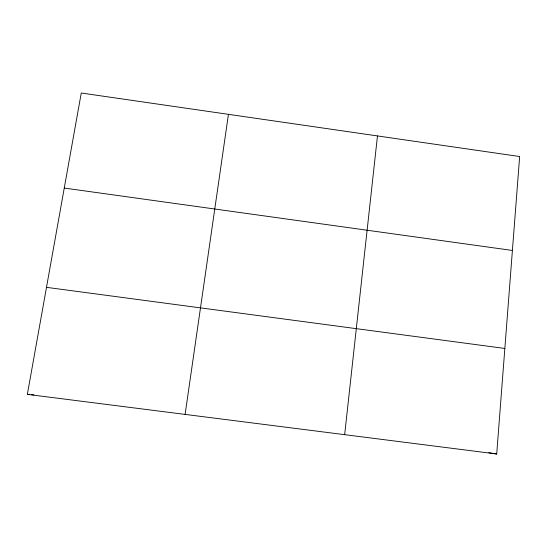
<?xml version="1.0" encoding="UTF-8"?>
<svg xmlns="http://www.w3.org/2000/svg" width="547" height="547" viewBox="0 0 547 547"><rect width="100%" height="100%" fill="white"/><g stroke="black" fill="none" stroke-linecap="round" stroke-linejoin="round"><path stroke-width="0.82" d="M496.71 453.983L519.65 156.531L81.264 93.017L27.35 394.366L496.71 453.983L488.833 452.677M344.658 434.674L377.471 135.929M185.105 414.407L228.441 114.337M27.35 394.366L29.818 394.551M31.466 394.674L33.928 394.859M46.502 287.339L504.847 348.46M64.266 188.059L512.402 250.458"/></g></svg>
